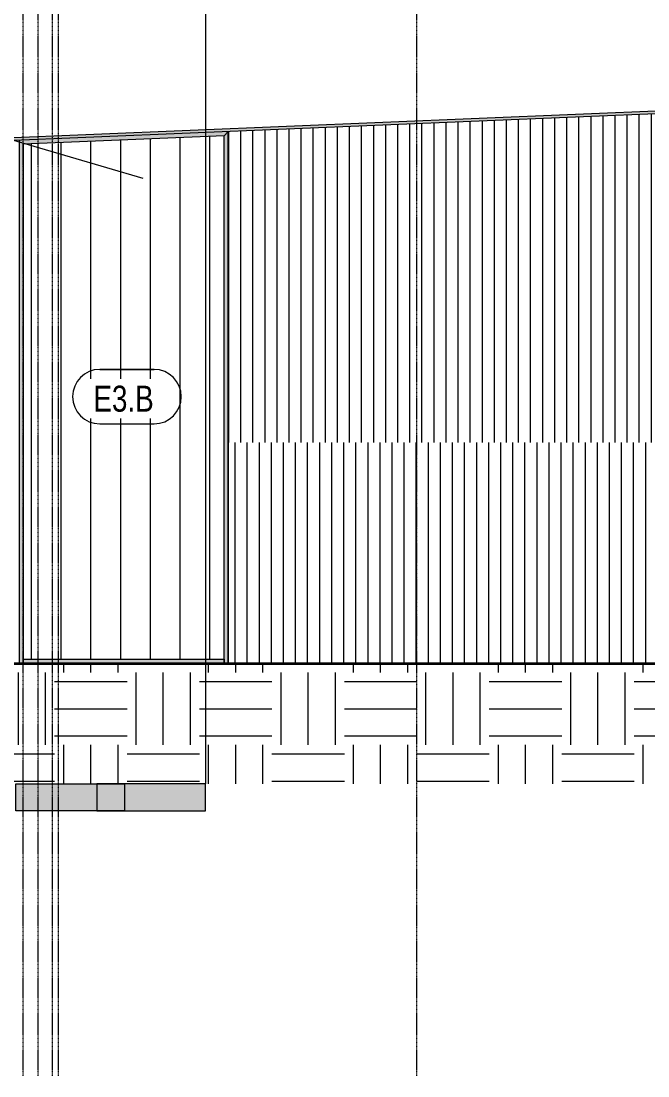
# Model space of a CAD drawing. Header units: inches. Extents: x 20273 to 40654, y -355 to 835.
# Drawn here: x 31834 to 32249, y -273 to 425 of the extents above; entities that cross this region are included whole.
import ezdxf

# ---------------------------------------------------------------- set-up
doc = ezdxf.new("R2010")
doc.units = ezdxf.units.IN
doc.header["$MEASUREMENT"] = 0
doc.linetypes.add('Grid Line 1_2_', pattern=[0.875, 0.5, -0.125, 0.125, -0.125])
for name, color, linetype, lineweight in [('A-ANNO-KEYN', 231, 'Continuous', 9), ('A-FLOR-LEVL', 51, 'Continuous', 9), ('A-GLAZ-CWMG', 51, 'Continuous', 13), ('A-ROOF', 132, 'Continuous', 13), ('A-ROOF-PATT', 132, 'Continuous', 13), ('A-WALL', 113, 'Continuous', 13), ('A-WALL-IDEN', 211, 'Continuous', 9), ('A-WALL-PATT', 111, 'Continuous', 13), ('C-TOPO', 7, 'Continuous', 13), ('G-ANNO-SYMB', 111, 'Continuous', 9), ('S-BEAM', 12, 'Continuous', 13), ('S-GRID', 1, 'Continuous', 9)]:
    doc.layers.add(name, color=color, linetype=linetype, lineweight=lineweight)
doc.styles.add('Century Gothic', font='GOTHIC.TTF', dxfattribs={"width": 0.8, "height": 17.245342})

# ---------------------------------------------------------------- blocks, each defined once
blk = doc.blocks.new('Rectangular Mullion - Profile_Polycarbonate_Lower-1767692-Elevation - East')
at = {"layer": 'A-GLAZ-CWMG'}
blk.add_hatch(color=256, dxfattribs=at).paths.add_polyline_path([(-22369.55, 0), (-22236.43, 0), (-22236.43, 2.75), (-22369.55, 2.75)], flags=0)
for p, q in [((-22369.55, 0), (-22369.55, 2.75)), ((-22369.55, 2.75), (-22236.43, 2.75)), ((-22236.43, 2.75), (-22236.43, 0))]:
    blk.add_line(p, q, dxfattribs=at)
blk = doc.blocks.new('Rectangular Mullion - Profile_Polycarbonate_Upper and left-1767694-Elevation - East')
at = {"layer": 'A-GLAZ-CWMG'}
blk.add_hatch(color=256, dxfattribs=at).paths.add_polyline_path([(-22372.3, 0), (-22369.55, 0), (-22369.55, 343.85), (-22372.3, 346.49), (-22372.3, 76.45)], flags=0)
for p, q in [((-22372.3, 346.49), (-22372.3, 0)), ((-22369.55, 343.85), (-22369.55, 0))]:
    blk.add_line(p, q, dxfattribs=at)
blk = doc.blocks.new('Rectangular Mullion - Profile_Polycarbonate_right-1767695-Elevation - East')
at = {"layer": 'A-GLAZ-CWMG'}
blk.add_hatch(color=256, dxfattribs=at).paths.add_polyline_path([(-22233.68, 0), (-22233.68, 352.26), (-22236.43, 349.4), (-22236.43, 0)], flags=0)
for p, q in [((-22233.68, 352.26), (-22236.43, 349.4)), ((-22236.43, 0), (-22236.43, 349.4)), ((-22233.68, 0), (-22233.68, 352.26))]:
    blk.add_line(p, q, dxfattribs=at)
blk = doc.blocks.new('Rectangular Mullion - Profile_Polycarbonate_Upper and left-1767693-Elevation - East')
at = {"layer": 'A-GLAZ-CWMG'}
blk.add_hatch(color=256, dxfattribs=at).paths.add_polyline_path([(-22369.55, 343.85), (-22236.43, 349.4), (-22233.68, 352.26), (-22372.3, 346.49), (-22369.66, 343.95)], flags=0)
for q in [(-22369.55, 343.85), (-22233.68, 352.26)]:
    blk.add_line((-22236.43, 349.4), q, dxfattribs=at)
blk = doc.blocks.new('HSS-Hollow Structural Section - HSS1-1_2X1-1_2X1_8 - Obsolete-1396620-Elevation - East')
at = {"layer": 'S-BEAM'}
h = blk.add_hatch(color=256, dxfattribs=at)
h.paths.add_polyline_path([(-20889.05, 154.14), (-20878.55, 154.14), (-20878.55, 155.18), (-20889.05, 155.18), (-20889.05, 154.57)], flags=0)
h.paths.add_polyline_path([(-22233.68, 154.14), (-22233.43, 154.14), (-22233.43, 155.18), (-22233.68, 155.18), (-22233.68, 154.57)], flags=0)
h.paths.add_polyline_path([(-22372.55, 154.14), (-22372.3, 154.14), (-22372.3, 155.18), (-22372.55, 155.18), (-22372.55, 154.57)], flags=0)
h.paths.add_polyline_path([(-22797.99, 154.14), (-22797.99, 155.18), (-22803.24, 155.18), (-22808.3, 154.97), (-22808.3, 154.14), (-22801.5, 154.14)], flags=0)
h = blk.add_hatch(color=256, dxfattribs=at)
h.paths.add_polyline_path([(-20889.05, 153.9), (-20878.55, 153.98), (-20878.55, 154.14), (-20889.05, 154.14), (-20889.05, 153.9)], flags=0)
h.paths.add_polyline_path([(-22233.43, 153.9), (-22233.43, 154.14), (-22233.68, 154.09), (-22233.68, 153.9)], flags=0)
h.paths.add_polyline_path([(-22372.3, 153.9), (-22372.3, 154.14), (-22372.55, 154.1), (-22372.55, 153.9)], flags=0)
h.paths.add_polyline_path([(-22801.5, 153.9), (-22797.99, 153.98), (-22797.99, 154.14), (-22808.3, 154.14), (-22808.3, 153.9)], flags=0)
h = blk.add_hatch(color=256, dxfattribs=at)
h.paths.add_polyline_path([(-20889.05, 155.18), (-20878.55, 155.18), (-20878.55, 155.4), (-20889.05, 155.34), (-20889.05, 155.18)], flags=0)
h.paths.add_polyline_path([(-22233.68, 155.18), (-22233.43, 155.18), (-22233.43, 155.4), (-22233.68, 155.34), (-22233.68, 155.29)], flags=0)
h.paths.add_polyline_path([(-22372.55, 155.18), (-22372.3, 155.18), (-22372.3, 155.4), (-22372.55, 155.34), (-22372.55, 155.3)], flags=0)
h.paths.add_polyline_path([(-22797.99, 155.18), (-22797.99, 155.4), (-22803.24, 155.18), (-22799.18, 155.18)], flags=0)
for p, q in [((-22233.43, 155.4), (-22233.68, 155.4)), ((-22233.68, 153.86), (-22233.43, 153.86))]:
    blk.add_line(p, q, dxfattribs=at)
blk = doc.blocks.new('HSS-Hollow Structural Section - HSS1-1_2X1-1_2X1_8 - Obsolete-V33-Elevation - East')
at = {"layer": 'S-BEAM'}
h = blk.add_hatch(color=256, dxfattribs=at)
h.paths.add_polyline_path([(-20878.55, 153), (-20878.55, 153.86), (-20889.05, 153.86), (-20889.05, 153)], flags=0)
h.paths.add_polyline_path([(-22233.43, 153), (-22233.43, 153.86), (-22233.68, 153.86), (-22233.68, 153)], flags=0)
h.paths.add_polyline_path([(-22372.3, 153), (-22372.3, 153.86), (-22372.55, 153.86), (-22372.55, 153)], flags=0)
h.paths.add_polyline_path([(-22808.3, 153.46), (-22798.88, 153.86), (-22808.3, 153.86)], flags=0)
h = blk.add_hatch(color=256, dxfattribs=at)
h.paths.add_polyline_path([(-20878.55, 152.76), (-20878.55, 153), (-20889.05, 153), (-20889.05, 152.76)], flags=0)
h.paths.add_polyline_path([(-22233.43, 152.76), (-22233.43, 153), (-22233.68, 152.95), (-22233.68, 152.76)], flags=0)
h.paths.add_polyline_path([(-22372.3, 152.76), (-22372.3, 153), (-22372.55, 152.96), (-22372.55, 152.76)], flags=0)
blk.add_line((-22233.68, 152.71), (-22233.43, 152.71), dxfattribs=at)
blk = doc.blocks.new('Section - 3_32_ x 3_8_-18514-Elevation - East')
at = {"layer": 'G-ANNO-SYMB'}
blk.add_hatch(color=256, dxfattribs=at).paths.add_polyline_path([(-22320.83, -79.66), (-22248.83, -79.66), (-22248.83, -97.66), (-22320.83, -97.66)], flags=0)
for p, q in [((-22320.83, -79.66), (-22320.83, -97.66)), ((-22248.83, -79.66), (-22320.83, -79.66)), ((-22248.83, -97.66), (-22248.83, -79.66)), ((-22320.83, -97.66), (-22248.83, -97.66))]:
    blk.add_line(p, q, dxfattribs=at)
blk = doc.blocks.new('Wall Tag - 1_4_-1369832-Elevation - East')
at = {"layer": 'A-WALL-IDEN', "color": 153}
for p, q in [((-21033.47, 164.65), (-20997.47, 164.65)), ((-20997.47, 164.65), (-21033.47, 164.65)), ((-21033.47, 128.65), (-20997.47, 128.65)), ((-21033.47, 128.65), (-20997.47, 128.65))]:
    blk.add_line(p, q, dxfattribs=at)
for centre, start, end in [((-21033.47, 146.65), 90, 270), ((-21033.47, 146.65), 90, 270), ((-20997.47, 146.65), 270, 90), ((-20997.47, 146.65), 270, 90)]:
    blk.add_arc(centre, 18, start, end, dxfattribs=at)

msp = doc.modelspace()

# ---------------------------------------------------------------- hatches: boundary and pattern name
at = {"layer": 'A-ROOF', "lineweight": 5}
msp.add_hatch(color=256, dxfattribs=at).paths.add_polyline_path([(31771.92, 343.95), (33084.57, 398.65), (33084.57, 400.65), (31771.92, 345.96)], flags=0)
at = {"layer": 'A-ROOF'}
msp.add_hatch(color=256, dxfattribs=at).paths.add_polyline_path([(31971.59, 185.44), (31971.59, 187.44), (31971.34, 187.44), (31971.34, 185.44)], flags=0)
at = {"layer": 'A-ROOF-PATT', "lineweight": 9}
h = msp.add_hatch(dxfattribs=at)
h.set_pattern_fill('FP_29', color=8, style=0, pattern_type=2)
h.set_pattern_definition([(90, (-174.388, -762.154), (-16.082, 1e-15), [])])
h.paths.add_polyline_path([(33317.55, 155.4), (33326.47, 155.4), (33326.47, 155.87), (33315.97, 155.87), (33315.97, 155.4)], flags=0)
h.paths.add_polyline_path([(31832.47, 155.4), (31832.72, 155.4), (31832.72, 173.13), (31832.47, 173.12), (31832.47, 156.16)], flags=0)
h.paths.add_polyline_path([(31971.34, 155.4), (31971.59, 155.4), (31971.59, 185.44), (31971.34, 185.44), (31971.34, 159.41)], flags=0)
h.paths.add_polyline_path([(31832.09, 175.11), (31832.72, 175.22), (31832.72, 186.72), (31832.09, 186.7), (31832.09, 175.22)], flags=0)
at = {"layer": 'A-WALL-PATT', "lineweight": 9}
h = msp.add_hatch(dxfattribs=at)
h.set_pattern_fill('FP_35', color=8, style=0, pattern_type=2)
h.set_pattern_definition([(90, (-21124.303, 0), (-8, 5e-16), [])])
h.paths.add_polyline_path([(33069.97, 146.25), (33080.72, 146.25), (33080.72, 398.49), (31971.59, 352.27), (31971.59, 146.25), (33030.23, 146.25)], flags=0)
h = msp.add_hatch(dxfattribs=at)
h.set_pattern_fill('FP_32', color=8, style=0, pattern_type=2)
h.set_pattern_definition([(90, (-22233.678, 0), (-19.685, 1e-15), [])])
h.paths.add_polyline_path([(31968.59, 2.75), (31968.59, 349.4), (31835.47, 343.85), (31835.47, 2.75)], flags=0)
h = msp.add_hatch(dxfattribs=at)
h.set_pattern_fill('FP_33', color=8, style=0, pattern_type=2)
h.set_pattern_definition([(90, (-21128.053, 0), (-8, 5e-16), [])])
h.paths.add_polyline_path([(31971.34, 0), (33069.97, 0), (33069.97, 146.25), (31971.34, 146.25), (31971.34, 76.45)], flags=0)
at = {"layer": 'C-TOPO', "lineweight": 9}
h = msp.add_hatch(dxfattribs=at)
h.set_pattern_fill('FP_28', color=8, style=0, pattern_type=2)
h.set_pattern_definition([(0, (-21183.72, 0), (48, 48), [48, -48]), (0, (-21183.72, 18), (48, 48), [48, -48]), (0, (-21183.72, 36), (48, 48), [48, -48]), (90, (-21177.72, 42), (-48, 48), [48, -48]), (90, (-21159.72, 42), (-48, 48), [48, -48]), (90, (-21141.72, 42), (-48, 48), [48, -48])])
h.paths.add_polyline_path([(33340.07, -79.79), (33649.92, -79.79), (33649.92, 0), (31252.95, 0), (31252.95, -79.79), (33127.22, -79.79)], flags=0)
h.paths.add_polyline_path([(33030.23, -60), (33007.22, -60), (33007.22, -36), (33127.22, -36), (33127.22, -60)], flags=0)

# ---------------------------------------------------------------- linework, layer by layer
at = {"layer": 'A-ANNO-KEYN', "color": 153}
msp.add_line((31915.04, 321.26), (31248.06, 515.11), dxfattribs=at)
at = {"layer": 'A-FLOR-LEVL', "linetype": 'Grid Line 1_2_'}
msp.add_line((30977.65, 0), (33843.42, 0), dxfattribs=at)
at = {"layer": 'A-ROOF'}
for p, q in [((31771.92, 345.96), (33084.57, 400.65)), ((33084.57, 398.65), (31771.92, 343.95)), ((31971.59, 187.44), (31971.34, 187.44)), ((31971.34, 185.44), (31971.59, 185.44))]:
    msp.add_line(p, q, dxfattribs=at)
at = {"layer": 'A-WALL'}
for p, q in [((31971.59, 352.27), (31971.59, 146.25)), ((31971.59, 146.25), (31971.34, 146.25)), ((31971.34, 146.25), (31971.34, 0))]:
    msp.add_line(p, q, dxfattribs=at)
at = {"layer": 'C-TOPO', "lineweight": 35}
msp.add_line((31671.63, 0), (33649.92, 0), dxfattribs=at)
at = {"layer": 'C-TOPO'}
msp.add_line((31671.63, 0), (33649.92, 0), dxfattribs=at)
at = {"layer": 'G-ANNO-SYMB'}
msp.add_line((31956.19, 545.16), (31956.19, -79.66), dxfattribs=at)
at = {"layer": 'S-GRID', "linetype": 'Grid Line 1_2_'}
for p, q in [((31835.47, -273.16), (31835.47, 738.66)), ((31845.47, -273.16), (31845.47, 738.66)), ((31845.47, -273.16), (31845.47, 738.66)), ((31854.97, -273.16), (31854.97, 738.66)), ((31858.97, -273.16), (31858.97, 738.66)), ((32096.22, -273.16), (32096.22, 738.66)), ((32096.22, -273.16), (32096.22, 738.66))]:
    msp.add_line(p, q, dxfattribs=at)

# ---------------------------------------------------------------- block references
at = {"layer": 'A-GLAZ-CWMG'}
for name in ['Rectangular Mullion - Profile_Polycarbonate_Upper and left-1767693-Elevation - East', 'Rectangular Mullion - Profile_Polycarbonate_right-1767695-Elevation - East', 'Rectangular Mullion - Profile_Polycarbonate_Upper and left-1767694-Elevation - East', 'Rectangular Mullion - Profile_Polycarbonate_Lower-1767692-Elevation - East']:
    msp.add_blockref(name, (54205.02, 0), dxfattribs=at)
at = {"layer": 'A-WALL-IDEN', "color": 153}
msp.add_blockref('Wall Tag - 1_4_-1369832-Elevation - East', (52919.71, 30.07), dxfattribs=at)
at = {"layer": 'G-ANNO-SYMB', "extrusion": (0, 0, -1)}
msp.add_blockref('Section - 3_32_ x 3_8_-18514-Elevation - East', (-9581.83, 0), dxfattribs=at)
at = {"layer": 'G-ANNO-SYMB'}
msp.add_blockref('Section - 3_32_ x 3_8_-18514-Elevation - East', (54205.02, 0), dxfattribs=at)
at = {"layer": 'S-BEAM'}
for name in ['HSS-Hollow Structural Section - HSS1-1_2X1-1_2X1_8 - Obsolete-1396620-Elevation - East', 'HSS-Hollow Structural Section - HSS1-1_2X1-1_2X1_8 - Obsolete-V33-Elevation - East']:
    msp.add_blockref(name, (54205.02, 0), dxfattribs=at)

# ---------------------------------------------------------------- next in the draw order: texts
at = {"layer": 'A-WALL-IDEN', "insert": (31901.97, 184), "char_height": 17.245, "width": 43.848, "attachment_point": 2, "line_spacing_factor": 0.984117, "style": 'Century Gothic', "bg_fill": 3, "box_fill_scale": 1.25, "bg_fill_color": 0, "bg_fill_transparency": 0}
msp.add_mtext('E3.B', dxfattribs=at)

doc.saveas('drawing.dxf')
